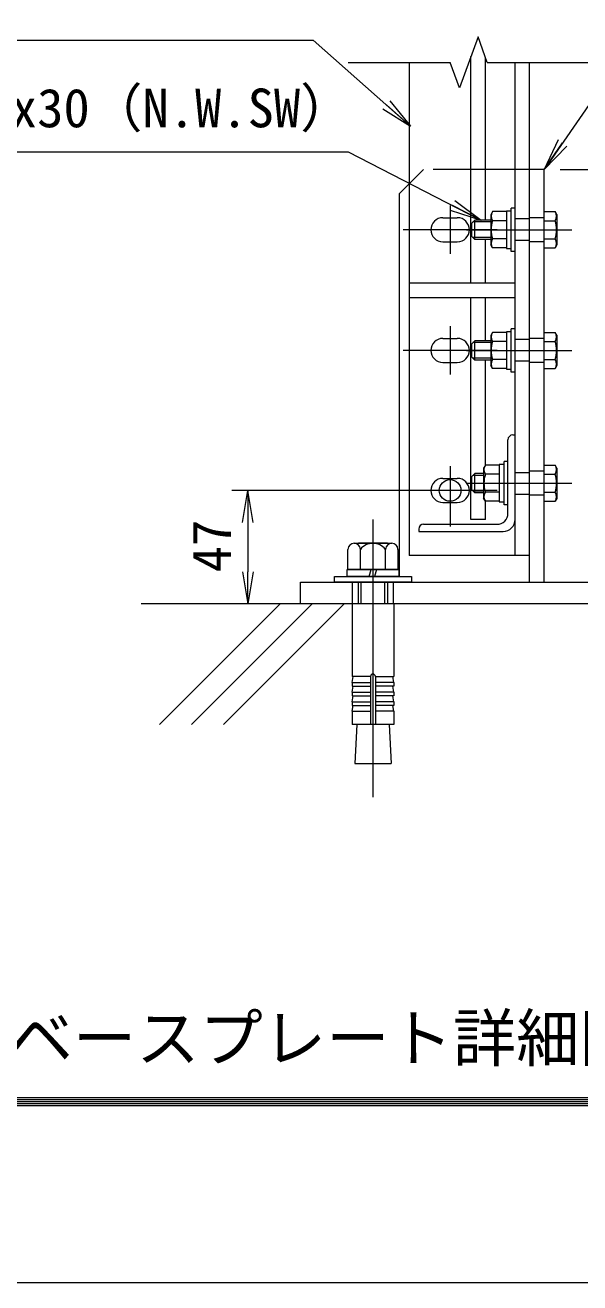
# Model space of a CAD drawing. Units: millimetres, scale not verified. Extents: x -4200 to 4200, y -2970 to 2970.
# Drawn here: x -2325 to -1635, y -2970 to -1407 of the extents above; entities that cross this region are included whole.
import ezdxf
from ezdxf.enums import TextEntityAlignment as Align

# ---------------------------------------------------------------- set-up
doc = ezdxf.new("R2010")
doc.units = ezdxf.units.MM
doc.header["$LTSCALE"] = 20
doc.linetypes.add('DASHED', pattern=[7.5, 6, -1.5])
doc.linetypes.add('USER1', pattern=[50.8, 31.75, -6.35, 6.35, -6.35])
for name, color, linetype, lineweight in [('0-0_D-STR1', 1, 'Continuous', 18), ('0-1_D-STR-DIM', 7, 'Continuous', 9), ('0-2_D-STR3', 3, 'Continuous', 13), ('0-3_D-STR-TXT', 7, 'Continuous', 9), ('0-4_0', 7, 'Continuous', 9), ('0-5_D-BMK', 2, 'USER1', 13), ('0-7_D-TTL', 7, 'Continuous', 9), ('0-9_vp-waku', 59, 'Continuous', 18), ('0-A_D-BGD', 7, 'Continuous', 9), ('0-B_D-DCR-HCH', 7, 'Continuous', 9)]:
    doc.layers.add(name, color=color, linetype=linetype, lineweight=lineweight)
doc.layers.add('0-8_D-TTL-TXT', color=7, linetype='Continuous')
doc.styles.add('ＭＳ ゴシック', font='')
doc.styles.get('ＭＳ ゴシック').set_extended_font_data('MS Gothic')

# ---------------------------------------------------------------- blocks, each defined once
blk = doc.blocks.new('_Open')
at = {"layer": '0-4_0'}
blk.add_line((-20, 3.33), (0, 0), dxfattribs=at)
blk.add_lwpolyline([(-20, -3.33), (0, 0), (-20, 0)], dxfattribs=at)

msp = doc.modelspace()

# ---------------------------------------------------------------- linework, layer by layer
at = {"layer": '0-0_D-STR1'}
for p, q in [((-1847.04, -1453.13), (-1847.04, -2066.12)), ((-1715.04, -2066.12), (-1715.04, -1453.13)), ((-1697.04, -2066.12), (-1697.04, -1453.13)), ((-1847.04, -1727.12), (-1715.04, -1727.12)), ((-1847.04, -1745.12), (-1715.04, -1745.12)), ((-1724.04, -2013.62), (-1724.04, -1922.12)), ((-1718.04, -1916.12), (-1715.04, -1916.12)), ((-1715.04, -2021.12), (-1715.04, -1916.12)), ((-1829.04, -2027.12), (-1737.54, -2027.12)), ((-1835.04, -2033.12), (-1835.04, -2036.12)), ((-1835.04, -2036.12), (-1730.04, -2036.12)), ((-1697.04, -2066.12), (-1847.04, -2066.12))]:
    msp.add_line(p, q, dxfattribs=at)
at = {"layer": '0-0_D-STR1', "linetype": 'DASHED'}
for p, q in [((-1697.04, -1647.62), (-1715.04, -1647.62)), ((-1697.04, -1674.62), (-1715.04, -1674.62)), ((-1697.04, -1797.62), (-1715.04, -1797.62)), ((-1697.04, -1824.62), (-1715.04, -1824.62)), ((-1715.04, -1962.62), (-1697.04, -1962.62)), ((-1715.04, -1989.62), (-1697.04, -1989.62))]:
    msp.add_line(p, q, dxfattribs=at)
at = {"layer": '0-0_D-STR1'}
msp.add_circle((-1796.04, -1985.12), 13.5, dxfattribs=at)
for centre, radius, start, end in [((-1718.04, -1922.12), 6, 90, 180), ((-1737.54, -2013.62), 13.5, 270, 0), ((-1829.04, -2033.12), 6, 90, 180), ((-1730.04, -2021.12), 15, 270, 0)]:
    msp.add_arc(centre, radius, start, end, dxfattribs=at)
at = {"layer": '0-1_D-STR-DIM'}
for p, q in [((-1761.3, -1421.42), (-1784.39, -1484.85)), ((-1749.76, -1453.13), (-1761.3, -1421.42)), ((-1922.84, -1453.13), (-1795.93, -1453.13)), ((-1784.39, -1484.85), (-1795.93, -1453.13)), ((-1749.76, -1453.13), (-1622.84, -1453.13)), ((-1659.04, -1586.12), (-1307.05, -1586.12)), ((-1846.04, -1985.12), (-2067.54, -1985.12)), ((-2047.54, -2025.12), (-2047.54, -2086.12)), ((-1957.04, -2126.12), (-2067.54, -2126.12))]:
    msp.add_line(p, q, dxfattribs=at)
at = {"layer": '0-2_D-STR3'}
for p, q in [((-1770.14, -1727.12), (-1770.14, -1445.71)), ((-1752.14, -1649.12), (-1752.14, -1446.58)), ((-1697.04, -2099.12), (-1697.04, -1586.12)), ((-1679.04, -1586.12), (-1697.04, -1586.12)), ((-1679.04, -2099.12), (-1679.04, -1586.12)), ((-1847.04, -1604.12), (-1859.04, -1616.12)), ((-1859.04, -2092.22), (-1859.04, -1616.12)), ((-1725.84, -1638.61), (-1725.84, -1683.64)), ((-1719.84, -1688.12), (-1719.84, -1634.12)), ((-1679.04, -1638.61), (-1665.23, -1638.61)), ((-1663.14, -1642.22), (-1665.23, -1638.61)), ((-1765.44, -1649.12), (-1769.04, -1652.72)), ((-1769.04, -1669.52), (-1769.04, -1652.72)), ((-1745.34, -1651.37), (-1767.69, -1651.37)), ((-1765.44, -1673.12), (-1765.44, -1649.12)), ((-1745.34, -1649.12), (-1765.44, -1649.12)), ((-1745.34, -1642.37), (-1745.34, -1679.87)), ((-1725.84, -1649.86), (-1743.17, -1649.86)), ((-1679.04, -1649.86), (-1665.23, -1649.86)), ((-1663.14, -1642.22), (-1663.14, -1680.02)), ((-1765.44, -1673.12), (-1769.04, -1669.52)), ((-1745.34, -1670.87), (-1767.69, -1670.87)), ((-1725.84, -1672.38), (-1743.17, -1672.38)), ((-1679.04, -1672.38), (-1665.23, -1672.38)), ((-1745.34, -1673.12), (-1765.44, -1673.12)), ((-1752.14, -1727.12), (-1752.14, -1673.12)), ((-1715.04, -1688.12), (-1719.84, -1688.12)), ((-1679.04, -1683.64), (-1665.23, -1683.64)), ((-1663.14, -1680.02), (-1665.23, -1683.64)), ((-1752.14, -1799.12), (-1752.14, -1745.12)), ((-1745.34, -1792.37), (-1745.34, -1829.87)), ((-1725.84, -1788.61), (-1725.84, -1833.64)), ((-1719.84, -1838.12), (-1719.84, -1784.12)), ((-1679.04, -1788.61), (-1665.23, -1788.61)), ((-1663.14, -1792.22), (-1665.23, -1788.61)), ((-1663.14, -1792.22), (-1663.14, -1830.02)), ((-1765.44, -1799.12), (-1769.04, -1802.72)), ((-1769.04, -1819.52), (-1769.04, -1802.72)), ((-1745.34, -1801.37), (-1767.69, -1801.37)), ((-1765.44, -1823.12), (-1765.44, -1799.12)), ((-1745.34, -1799.12), (-1765.44, -1799.12)), ((-1725.84, -1799.86), (-1743.17, -1799.86)), ((-1679.04, -1799.86), (-1665.23, -1799.86)), ((-1765.44, -1823.12), (-1769.04, -1819.52)), ((-1745.34, -1820.87), (-1767.69, -1820.87)), ((-1745.34, -1823.12), (-1765.44, -1823.12)), ((-1752.14, -1953.61), (-1752.14, -1823.12)), ((-1725.84, -1822.38), (-1743.17, -1822.38)), ((-1679.04, -1822.38), (-1665.23, -1822.38)), ((-1715.04, -1838.12), (-1719.84, -1838.12)), ((-1679.04, -1833.64), (-1665.23, -1833.64)), ((-1663.14, -1830.02), (-1665.23, -1833.64)), ((-1734.84, -1953.61), (-1734.84, -1998.64)), ((-1728.84, -2003.12), (-1728.84, -1949.12)), ((-1679.04, -1953.61), (-1665.23, -1953.61)), ((-1663.14, -1957.22), (-1665.23, -1953.61)), ((-1765.44, -1964.12), (-1769.04, -1967.72)), ((-1769.04, -1984.52), (-1769.04, -1967.72)), ((-1754.34, -1966.37), (-1767.69, -1966.37)), ((-1765.44, -1988.12), (-1765.44, -1964.12)), ((-1754.34, -1964.12), (-1765.44, -1964.12)), ((-1754.34, -1957.37), (-1754.34, -1994.87)), ((-1734.84, -1964.86), (-1752.17, -1964.86)), ((-1679.04, -1964.86), (-1665.23, -1964.86)), ((-1663.14, -1957.22), (-1663.14, -1995.02)), ((-1765.44, -1988.12), (-1769.04, -1984.52)), ((-1754.34, -1985.87), (-1767.69, -1985.87)), ((-1754.34, -1988.12), (-1765.44, -1988.12)), ((-1734.84, -1987.38), (-1752.17, -1987.38)), ((-1752.14, -2021.12), (-1752.14, -1998.64)), ((-1679.04, -1987.38), (-1665.23, -1987.38)), ((-1679.04, -1998.64), (-1665.23, -1998.64)), ((-1663.14, -1995.02), (-1665.23, -1998.64)), ((-1724.04, -2003.12), (-1728.84, -2003.12)), ((-1866.09, -2126.12), (-1917.99, -2126.12))]:
    msp.add_line(p, q, dxfattribs=at)
at = {"layer": '0-2_D-STR3', "linetype": 'DASHED'}
for p, q in [((-1679.04, -1646.12), (-1697.04, -1646.12)), ((-1679.04, -1676.12), (-1697.04, -1676.12)), ((-1679.04, -1796.12), (-1697.04, -1796.12)), ((-1679.04, -1826.12), (-1697.04, -1826.12)), ((-1679.04, -1961.12), (-1697.04, -1961.12)), ((-1679.04, -1991.12), (-1697.04, -1991.12)), ((-1917.54, -2126.12), (-1917.54, -2099.12)), ((-1866.51, -2126.12), (-1866.51, -2099.12))]:
    msp.add_line(p, q, dxfattribs=at)
at = {"layer": '0-2_D-STR3', "lineweight": 18}
for p, q in [((-1923.22, -2083.22), (-1923.22, -2058.32)), ((-1915.43, -2050.82), (-1868.66, -2050.82)), ((-1874.04, -2050.82), (-1910.04, -2050.82)), ((-1907.63, -2083.22), (-1907.63, -2058.32)), ((-1876.46, -2083.22), (-1876.46, -2058.32)), ((-1860.87, -2058.32), (-1860.87, -2083.22)), ((-1940.04, -2099.12), (-1940.04, -2092.22)), ((-1940.04, -2092.22), (-1844.04, -2092.22)), ((-1924.29, -2083.22), (-1859.79, -2083.22)), ((-1924.29, -2092.22), (-1924.29, -2083.22)), ((-1859.79, -2092.22), (-1924.29, -2092.22)), ((-1860.87, -2083.22), (-1923.22, -2083.22)), ((-1896.54, -2092.22), (-1894.13, -2083.22)), ((-1887.54, -2083.22), (-1889.96, -2092.22)), ((-1859.79, -2083.22), (-1859.79, -2092.22)), ((-1844.04, -2092.22), (-1844.04, -2099.12)), ((-1844.04, -2099.12), (-1940.04, -2099.12)), ((-1910.05, -2126.12), (-1910.05, -2099.12)), ((-1906.81, -2126.12), (-1906.81, -2099.12)), ((-1877.29, -2126.12), (-1877.29, -2099.12)), ((-1874.05, -2099.12), (-1874.05, -2126.12)), ((-1917.99, -2126.12), (-1917.99, -2216.23)), ((-1866.09, -2126.12), (-1866.09, -2216.23)), ((-1895.04, -2216.23), (-1917.99, -2216.23)), ((-1917.99, -2223.73), (-1916.69, -2216.35)), ((-1895.04, -2216.23), (-1895.04, -2276.12)), ((-1889.04, -2216.23), (-1889.04, -2276.12)), ((-1889.04, -2216.23), (-1866.09, -2216.23)), ((-1866.09, -2223.73), (-1867.4, -2216.35)), ((-1917.99, -2223.73), (-1895.04, -2223.73)), ((-1917.99, -2223.73), (-1917.99, -2228.23)), ((-1917.99, -2228.23), (-1895.04, -2228.23)), ((-1917.99, -2235.73), (-1916.69, -2228.35)), ((-1866.09, -2223.73), (-1889.04, -2223.73)), ((-1866.09, -2228.23), (-1889.04, -2228.23)), ((-1866.09, -2235.73), (-1867.4, -2228.35)), ((-1866.09, -2223.73), (-1866.09, -2228.23)), ((-1917.99, -2235.73), (-1895.04, -2235.73)), ((-1917.99, -2235.73), (-1917.99, -2240.23)), ((-1917.99, -2240.23), (-1895.04, -2240.23)), ((-1917.99, -2247.73), (-1916.69, -2240.35)), ((-1917.99, -2247.73), (-1895.04, -2247.73)), ((-1917.99, -2247.73), (-1917.99, -2252.23)), ((-1866.09, -2235.73), (-1889.04, -2235.73)), ((-1866.09, -2240.23), (-1889.04, -2240.23)), ((-1866.09, -2247.73), (-1889.04, -2247.73)), ((-1866.09, -2247.73), (-1867.4, -2240.35)), ((-1866.09, -2235.73), (-1866.09, -2240.23)), ((-1866.09, -2247.73), (-1866.09, -2252.23)), ((-1917.99, -2252.23), (-1895.04, -2252.23)), ((-1917.99, -2259.62), (-1916.69, -2252.23)), ((-1917.99, -2259.62), (-1895.04, -2259.62)), ((-1917.99, -2259.62), (-1917.99, -2276.12)), ((-1866.09, -2252.23), (-1889.04, -2252.23)), ((-1866.09, -2259.62), (-1889.04, -2259.62)), ((-1866.09, -2259.62), (-1867.4, -2252.23)), ((-1866.09, -2259.62), (-1866.09, -2276.12)), ((-1866.09, -2276.12), (-1917.99, -2276.12)), ((-1912.04, -2276.12), (-1914.78, -2324.42)), ((-1872.05, -2276.12), (-1869.31, -2324.42)), ((-1914.78, -2324.42), (-1869.31, -2324.42))]:
    msp.add_line(p, q, dxfattribs=at)
at = {"layer": '0-2_D-STR3', "linetype": 'DASHED'}
msp.add_lwpolyline([(-1697.04, -1586.12), (-1829.04, -1586.12), (-1847.04, -1604.12)], dxfattribs=at)
at = {"layer": '0-2_D-STR3'}
for points in [[(-1725.84, -1638.61), (-1743.17, -1638.61), (-1745.34, -1642.37)], [(-1715.04, -1688.12), (-1715.04, -1634.12), (-1719.84, -1634.12)], [(-1725.84, -1683.64), (-1743.17, -1683.64), (-1745.34, -1679.87)], [(-1752.14, -2021.12), (-1770.14, -2021.12), (-1770.14, -1745.12)], [(-1725.84, -1788.61), (-1743.17, -1788.61), (-1745.34, -1792.37)], [(-1715.04, -1838.12), (-1715.04, -1784.12), (-1719.84, -1784.12)], [(-1725.84, -1833.64), (-1743.17, -1833.64), (-1745.34, -1829.87)], [(-1734.84, -1953.61), (-1752.17, -1953.61), (-1754.34, -1957.37)], [(-1724.04, -2003.12), (-1724.04, -1949.12), (-1728.84, -1949.12)], [(-1734.84, -1998.64), (-1752.17, -1998.64), (-1754.34, -1994.87)]]:
    msp.add_lwpolyline(points, dxfattribs=at)
for points in [[(-1725.84, -1684.22), (-1719.84, -1684.22), (-1719.84, -1638.02), (-1725.84, -1638.02)], [(-1725.84, -1834.22), (-1719.84, -1834.22), (-1719.84, -1788.02), (-1725.84, -1788.02)], [(-1734.84, -1999.22), (-1728.84, -1999.22), (-1728.84, -1953.02), (-1734.84, -1953.02)], [(-1442.04, -2126.12), (-1982.04, -2126.12), (-1982.04, -2099.12), (-1442.04, -2099.12)]]:
    msp.add_lwpolyline(points, close=True, dxfattribs=at)
for centre, radius, start, end in [((-1734.94, -1644.23), 9.97, 145.61585, 214.38416), ((-1673.46, -1644.23), 9.97, 325.61585, 34.38415), ((-1707.65, -1661.12), 37.26, 162.4121, 197.5879), ((-1700.75, -1661.12), 37.26, 342.4121, 17.5879), ((-1734.94, -1678.01), 9.97, 145.61586, 214.38414), ((-1673.46, -1678.01), 9.97, 325.61585, 34.38415), ((-1734.94, -1794.23), 9.97, 145.61585, 214.38416), ((-1673.46, -1794.23), 9.97, 325.61585, 34.38415), ((-1707.65, -1811.12), 37.26, 162.4121, 197.5879), ((-1700.75, -1811.12), 37.26, 342.4121, 17.5879), ((-1734.94, -1828.01), 9.97, 145.61586, 214.38414), ((-1673.46, -1828.01), 9.97, 325.61585, 34.38415), ((-1743.94, -1959.23), 9.97, 145.61585, 214.38416), ((-1673.46, -1959.23), 9.97, 325.61585, 34.38415), ((-1716.65, -1976.12), 37.26, 162.4121, 197.5879), ((-1700.75, -1976.12), 37.26, 342.4121, 17.5879), ((-1743.94, -1993.01), 9.97, 145.61586, 214.38414), ((-1673.46, -1993.01), 9.97, 325.61585, 34.38415)]:
    msp.add_arc(centre, radius, start, end, dxfattribs=at)
at = {"layer": '0-2_D-STR3', "lineweight": 18}
for centre, radius, start, end in [((-1915.43, -2058.62), 7.8, 2.20423, 177.79577), ((-1892.04, -2070.77), 19.95, 38.61324, 141.38676), ((-1868.66, -2058.62), 7.8, 2.20423, 177.79577), ((-1892.04, -2216.23), 3, 0, 180)]:
    msp.add_arc(centre, radius, start, end, dxfattribs=at)
at = {"layer": '0-3_D-STR-TXT'}
for points in [[(-908.89, -1410.22), (-1556.82, -1410.22), (-1677.9, -1584.48)], [(-2413.06, -1425.63), (-1966.57, -1425.63), (-1846.8, -1530.96)], [(-2482.04, -1564.16), (-1922.68, -1564.16), (-1759.27, -1648.21)]]:
    msp.add_lwpolyline(points, dxfattribs=at)
at = {"layer": '0-5_D-BMK'}
for p, q in [((-1775.76, -1661.12), (-1644.54, -1661.12)), ((-1775.76, -1811.12), (-1644.54, -1811.12)), ((-1796.04, -1955.12), (-1796.04, -2015.12)), ((-1766.04, -1985.12), (-1826.04, -1985.12)), ((-1775.76, -1976.12), (-1644.54, -1976.12)), ((-1892.04, -2021.4), (-1892.04, -2366.39))]:
    msp.add_line(p, q, dxfattribs=at)
at = {"layer": '0-7_D-TTL', "color": 2, "lineweight": 18}
msp.add_lwpolyline([(-4200, 2970), (4200, 2970), (4200, -2970), (-4200, -2970)], close=True, dxfattribs=at)
at = {"layer": '0-7_D-TTL'}
for points in [[(-3930, 2750), (3930, 2750), (3930, -2750), (-3930, -2750)], [(-3927.5, 2747.5), (3927.5, 2747.5), (3927.5, -2747.5), (-3927.5, -2747.5)], [(-3925, 2745), (3925, 2745), (3925, -2745), (-3925, -2745)], [(-3922.5, 2742.5), (3922.5, 2742.5), (3922.5, -2742.5), (-3922.5, -2742.5)], [(-3920, 2740), (3920, 2740), (3920, -2740), (-3920, -2740)]]:
    msp.add_lwpolyline(points, close=True, dxfattribs=at)
at = {"layer": '0-9_vp-waku'}
for p, q in [((-1796.04, -1631.12), (-1796.04, -1691.12)), ((-1805.04, -1646.12), (-1787.04, -1646.12)), ((-1737.54, -1661.12), (-1854.55, -1661.12)), ((-1805.04, -1676.12), (-1787.04, -1676.12)), ((-1796.04, -1781.12), (-1796.04, -1841.12)), ((-1805.04, -1796.12), (-1787.04, -1796.12)), ((-1737.54, -1811.12), (-1854.55, -1811.12)), ((-1805.04, -1826.12), (-1787.04, -1826.12)), ((-1737.54, -1985.12), (-1854.55, -1985.12)), ((-1805.04, -1970.12), (-1787.04, -1970.12)), ((-1796.04, -1970.12), (-1796.04, -2030.12)), ((-1805.04, -2000.12), (-1787.04, -2000.12))]:
    msp.add_line(p, q, dxfattribs=at)
for centre, start, end in [((-1805.04, -1661.12), 90, 270), ((-1787.04, -1661.12), 270, 90), ((-1805.04, -1811.12), 90, 270), ((-1787.04, -1811.12), 270, 90), ((-1805.04, -1985.12), 90, 270), ((-1787.04, -1985.12), 270, 90)]:
    msp.add_arc(centre, 15, start, end, dxfattribs=at)
at = {"layer": '0-A_D-BGD'}
msp.add_line((-1422.95, -2126.12), (-2180.39, -2126.12), dxfattribs=at)
at = {"layer": '0-B_D-DCR-HCH'}
for p, q in [((-2157.5, -2276.12), (-2007.5, -2126.12)), ((-2117.72, -2276.12), (-1967.73, -2126.12)), ((-2077.95, -2276.12), (-1927.95, -2126.12))]:
    msp.add_line(p, q, dxfattribs=at)

# ---------------------------------------------------------------- block references
at = {"layer": '0-1_D-STR-DIM', "xscale": 2, "yscale": 2}
for p, rotation in [((-2047.54, -1985.12), 90), ((-2047.54, -2126.12), 270)]:
    msp.add_blockref('_Open', p, dxfattribs=dict(at, rotation=rotation))
at = {"layer": '0-3_D-STR-TXT', "xscale": 2, "yscale": 2}
for p, rotation in [((-1845.3, -1532.28), 318.67166), ((-1679.04, -1586.12), 235.2077), ((-1757.49, -1649.12), 332.78268)]:
    msp.add_blockref('_Open', p, dxfattribs=dict(at, rotation=rotation))

# ---------------------------------------------------------------- texts
at = {"layer": '0-1_D-STR-DIM', "style": 'ＭＳ ゴシック'}
msp.add_text('47', height=48.09, rotation=90, dxfattribs=at).set_placement((-2054.29, -2086.97), align=Align.BOTTOM_LEFT)
at = {"layer": '0-3_D-STR-TXT', "style": 'ＭＳ ゴシック'}
msp.add_text('3-M8x30（N.W.SW）', height=48.09, dxfattribs=at).set_placement((-2473.42, -1548.15), align=Align.BOTTOM_LEFT)
at = {"layer": '0-8_D-TTL-TXT', "style": 'ＭＳ ゴシック'}
msp.add_text('右端柱（端柱A）後付ベースプレート詳細図', height=57.77, dxfattribs=at).set_placement((-3092.69, -2711.9), align=Align.BOTTOM_LEFT)

doc.saveas('drawing.dxf')
